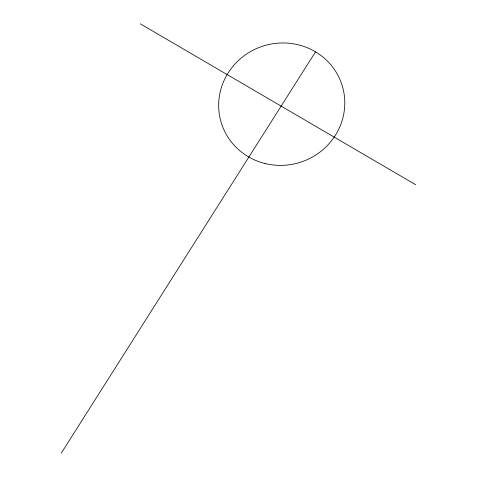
<?xml version="1.0" encoding="UTF-8"?>
<svg xmlns="http://www.w3.org/2000/svg" width="477" height="477" viewBox="0 0 477 477"><rect width="100%" height="100%" fill="white"/><g stroke="black" fill="none" stroke-linecap="round" stroke-linejoin="round"><path stroke-width="0.72" d="M61.271 453.15L315.524 51.844M140.345 23.85L415.729 184.76M265.021 163.516A63.25 61.026 -16.9 0 0 342.742 87.518A63.25 61.026 -16.9 0 0 237.409 61.485A63.25 61.026 -16.9 0 0 265.021 163.516"/></g></svg>
